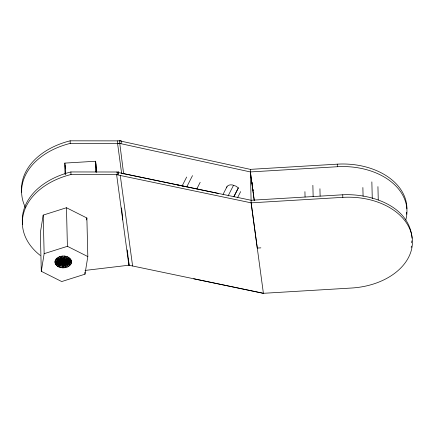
<?xml version="1.0" encoding="UTF-8"?>
<svg xmlns="http://www.w3.org/2000/svg" width="434" height="434" viewBox="0 0 434 434"><rect width="100%" height="100%" fill="white"/><g stroke="black" fill="none" stroke-linecap="round" stroke-linejoin="round"><path stroke-width="0.65" d="M62.04 259.163L60.543 260.942L59.713 261.241C59.599 265.299 68.057 264.811 66.874 260.666C65.366 258.018 60.782 258.425 59.713 261.241L54.939 261.279C54.934 269.585 69.538 269.981 71.632 262.575C71.643 254.264 57.033 253.868 54.939 261.279L60.386 261.653L60.944 263.471L57.749 266.416L61.254 263.27L59.859 262.342L55.161 263.557L60.7 262.689L56.621 265.592L61.254 263.27L62.778 263.899L62.203 267.762L63.402 264.018L63.852 267.773L64.373 263.981L65.48 267.566L64.558 263.937L65.762 263.991L65.474 262.131L66.087 261.355L65.979 260.351L65.214 259.662L62.04 259.163L59.545 256.711L61.666 259.782L64.237 258.897L67.476 256.782L65.664 259.445L68.822 257.433L66.348 259.961L69.95 258.257L66.489 260.161L66.652 259.722L65.865 259.272L64.237 258.897L64.004 259.315L65.865 259.272L66.652 259.722L66.348 259.961M59.545 256.711L62.968 259.337L64.368 256.093L64.237 258.897L65.973 256.331M65.274 262.678L62.995 262.673L61.644 264.16L62.447 263.85L62.203 267.762L62.447 263.85L61.302 263.628L59.095 267.067L61.118 263.574M411.22 247.429L411.34 246.111M411.638 242.818L411.817 240.837M412.056 238.201C409.43 205.667 370.641 193.347 342.741 194.785L251.096 200.264L116.562 172.141M64.368 256.093L64.102 258.881L62.968 259.337M64.476 261.197L64.623 259.988L65.312 259.706L65.572 260.861L65.279 259.727M43.199 215.101L40.351 232.722L41.295 271.299L61.709 281.558L84.972 274.19L87.82 256.57L86.876 217.993L66.462 207.734L43.199 215.101L44.143 253.678L41.295 271.299M86.561 219.951L86.876 217.993M61.406 259.662L61.916 259.906L61.579 261.604L63.234 260.199L65.458 260.031M61.726 262.304L61.953 261.149L61.189 260.72L60.31 261.534M61.758 263.579L61.981 262.424L60.543 261.159M59.859 262.342L60.543 260.942L60.201 260.4L55.986 259.093L60.988 260.302L55.308 260.15L59.713 261.241M62.447 263.85L62.328 264.328L62.995 262.673L60.928 262.185M63.863 261.29L64.194 260.123L64.623 259.988L65.344 260.953M60.033 261.431L60.353 260.4M63.928 262.548L64.33 261.339L66.055 260.075M63.961 263.823L64.362 262.613L65.474 262.131L66.809 263.362M64.373 260.058L64.715 259.082M62.301 263.053L62.963 261.398L65.615 261.214M63.928 261.404L64.623 259.988M62.404 263.905L60.597 267.523L61.254 263.27M60.684 263.064L61.221 261.995L60.185 262.158M182.117 185.964L186.674 177.034M186.728 186.94L192.501 175.629M196.835 188.855L200.177 182.307M223.054 194.367L226.982 186.674M228.116 195.891L233.552 185.237M233.769 196.743L238.299 187.868L236.031 186.197L232.391 184.944A7.546 4.731 27 0 0 226.581 187.846M233.91 196.727L238.467 187.792M237.626 197.557L240.664 191.6M63.597 259.272L62.762 260.606L63.234 260.525L63.087 259.863L62.762 260.606L64.194 260.123M406.908 208.89A65.241 45.483 -1.4 0 0 337.267 164.161L250.342 169.358L251.156 202.841L263.405 293.335L128.871 265.212L116.627 174.718L118.26 171.886M62.588 261.246L63.234 260.199L61.916 259.906M62.062 262.386L62.963 261.398L63.472 262.565M66.63 262.858L66.087 261.355L67.737 261.626L67.086 261.55L71.409 260.291L66.874 260.666L67.259 260.281L65.214 259.662L65.664 259.445M60.543 260.942L59.713 261.577L54.89 262.429L59.718 262.044L60.386 261.653M60.939 263.21L61.981 262.424M65.767 259.499L68.822 257.433M60.196 262.885L55.742 264.626L60.44 263.14M60.858 260.281L61.878 259.89L61.579 261.604L63.147 260.199L62.762 260.606L62.621 259.418M60.391 261.745L61.953 261.149L62.963 261.398M66.874 260.666L70.829 259.223L65.979 260.351L67.297 261.306M55.161 263.557L59.718 262.044M44.143 253.678L67.406 246.311L87.82 256.57M61.666 259.782L60.5 259.993L56.946 258.143L60.331 260.156M66.901 260.899L71.409 260.291M85.042 270.431L129.066 265.196L128.421 258.528M25.465 207.598A71.876 50.111 -1.4 0 1 70.216 143.399L119.491 143.377L250.353 171.935L337.332 166.732A65.241 45.483 -1.4 0 1 405.747 220.038M117.511 140.882L121.184 140.665L121.243 143.236L117.576 143.459L117.511 140.882L70.151 140.822A71.876 50.111 -1.4 0 0 21.7 192.24M65.127 174.555L64.85 163.092L95.648 161.247L96.722 172.32M193.748 278.774L263.4 293.303L351.627 288.024A65.246 45.489 -1.4 0 0 412.3 238.798A65.246 45.489 -1.4 0 0 342.806 197.356L251.156 202.841L116.627 174.718M260.861 247.857L257.281 248.069L251.107 202.83M67.086 261.55L71.686 261.425L67.069 261.838L71.632 262.575L66.923 262.223L70.585 264.756L65.897 263.433L68.426 266.509L65.539 263.622L67.026 267.138L64.558 263.937M61.243 260.042L62.236 260.031L61.579 261.604L61.953 261.149L60.896 260.91M22.611 224.66A71.876 50.111 -1.4 0 1 70.91 171.945L118.27 172.005L118.384 173.177M40.297 255.458A71.876 50.111 -1.4 0 1 70.975 174.522L118.336 174.582L118.27 172.005M65.214 259.662L66.169 259.7M64.395 262.499L64.33 261.339L65.241 261.404M121.232 173.182L185.535 186.56M176.822 184.775L218.204 193.407M250.293 169.363L119.426 140.8L123.652 173.888M66.923 262.223L71.263 263.698M65.979 260.351L67.124 260.888M66.483 262.706L70.585 264.756M65.897 263.433L69.624 265.706M60.988 260.302L58.145 257.34L61.243 259.472M66.087 261.355L67.08 261.995M64.33 261.339L65.263 262.255M65.539 263.622L65.762 263.991L64.362 262.613L64.802 264.284M65.984 260.639L65.431 259.608L65.61 260.829M66.011 261.903L65.447 260.85L65.637 262.093M62.995 262.673L63.505 263.845M62.23 259.087L61.091 256.288L63.158 258.897L62.718 256.076M252.29 183.994L252.105 182.665L252.322 183.989M250.353 171.935L254.253 200.535M120.267 175.477L132.609 265.993M253.038 189.311L253.223 190.64M250.402 171.929L254.275 200.535M117.576 143.459L121.656 173.611M127.254 249.87L129.066 265.196M63.478 264.013L63.852 267.773M121.58 207.94L122.746 219.946M64.85 163.092L65.35 168.229M64.937 259.19L65.046 260.384M377.933 186.625L378.258 200.025M371.857 181.895L372.269 198.647M362.873 187.526L363.084 196.239M342.741 194.785L342.806 197.356M337.267 164.161L337.332 166.732M319.934 188.741L320.113 196.114M312.871 185.318L313.147 196.71M304.928 191.649L305.059 197.014M95.887 163.748L96.088 171.842M95.648 161.247L95.909 172.043M84.923 272.161L84.972 274.19M70.151 140.822L70.216 143.399M70.91 171.945L70.975 174.522M66.462 207.734L67.406 246.311M65.095 165.587L65.306 174.354M406.712 212.215A65.241 45.483 -1.4 0 1 406.425 214.201M63.234 260.199L62.762 260.606L63.288 260.199L63.559 261.317L63.234 260.199"/></g></svg>
